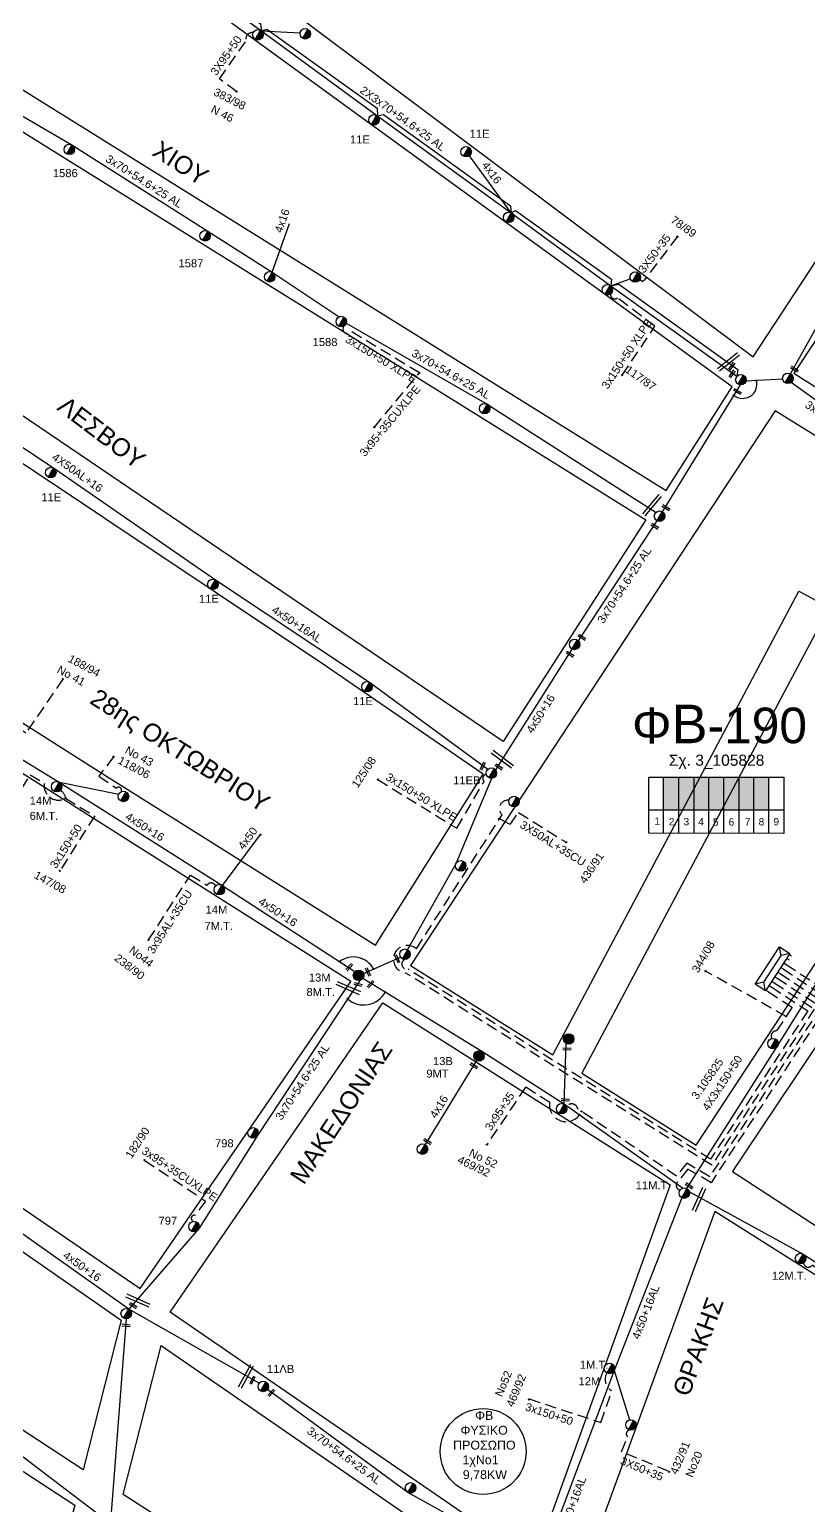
# Model space of a CAD drawing. Header units: millimetres. Extents: x 1138 to 9186, y 1584 to 2927.
# Drawn here: x 7725.7 to 7900.8, y 2081.8 to 2413.7 of the extents above; entities that cross this region are included whole.
import ezdxf
from ezdxf.enums import TextEntityAlignment as Align

# ---------------------------------------------------------------- set-up
doc = ezdxf.new("R2010")
doc.units = ezdxf.units.MM
doc.linetypes.add('DASHED', pattern=[19.05, 12.7, -6.35])
for name, color, linetype, lineweight in [('3x150+50', 7, 'Continuous', 30), ('3x150+50 XLPE', 7, 'SYN_LINE', 30), ('3x150AL+50CU', 7, 'Continuous', 30), ('3X50+35', 7, 'Continuous', 30), ('3x70+54.6+25 AL', 7, 'SYN_LINE', 30), ('3x95+35', 7, 'Continuous', 30), ('3x95+35CUXLPE', 7, 'Continuous', 30), ('3X95+50', 7, 'Continuous', 30), ('3x95AL+35CU', 7, 'Continuous', 30), ('4x16', 7, 'Continuous', 30), ('4x50', 7, 'Continuous', 30), ('4x50+16', 7, 'Continuous', 30), ('4x50+16AL', 7, 'Continuous', 30), ('Υπόβαθρο ΔΕΗ', 7, 'Continuous', 30)]:
    doc.layers.add(name, color=color, linetype=linetype, lineweight=lineweight)
for name, color, linetype in [('3X50AL+35CU', 7, 'Continuous'), ('Pillar OTE', 7, 'Continuous'), ('TEXT ΚΑΛΩΔΙΩΝ', 7, 'Continuous'), ('Άγνωστα', 7, 'Continuous'), ('ΑΓΝΩΣΤΟ ΕΝΑΕΡΙΟ ΚΑΛΩΔΙΟ', 7, 'Continuous'), ('Καλώδια ΧΤ   3x150AL+50CU', 7, 'DASHED'), ('Μηχανική τομή', 7, 'Continuous'), ('Στύλος Ξύλινος', 7, 'Continuous'), ('Στύλος Ξύλινος @ 1', 7, 'Continuous'), ('Στύλος ΦΜ', 7, 'Continuous'), ('Στύλος ΦΜ @ 1', 7, 'Continuous'), ('Συνδέσεις', 7, 'Continuous'), ('Τομή', 7, 'Continuous'), ('Υποσταθμός πόλεως', 7, 'Continuous')]:
    doc.layers.add(name, color=color, linetype=linetype)
doc.styles.add('arial', font='arial.ttf')
doc.styles.get("Standard").update_dxf_attribs({"font": 'arial.ttf'})
doc.linetypes.add('SYN_LINE', pattern='A,0.5,-0.0001,["/\\/\\/\\/",Standard,S=0.1,R=0,X=0,Y=-0.05],-0.25', length=0.7501)

# ---------------------------------------------------------------- blocks, each defined once
blk = doc.blocks.new('ΥΠΑΡΧΩΝ ΤΣΙΜΕΝΤΕΝΙΟΣ ΣΤΥΛΟΣ')
at = {"layer": 'Στύλος ΦΜ'}
blk.add_hatch(color=7, dxfattribs=at).paths.add_polyline_path([(-1.29, -2.28, 0.574793), (2.62, 0, 0.268822), (1.3, 2.27)])
at = {"layer": 'Στύλος ΦΜ', "color": 7}
blk.add_line((-1.29, -2.28), (1.3, 2.27), dxfattribs=at)
blk.add_circle((0, 0), 2.62, dxfattribs=at)
at = {"layer": 'Στύλος ΦΜ', "flags": 4}
for tag, p in [('ΑΡΙΘΜΟΣ', (-4.68, 8.05)), ('ΤΥΠΟΣ', (-4.91, 3.03))]:
    blk.add_attdef(tag, p, '', height=4, dxfattribs=at)
blk = doc.blocks.new('ΥΠΑΡΧΩΝ ΞΥΛΙΝΟΣ ΣΤΥΛΟΣ')
at = {"layer": 'Στύλος Ξύλινος'}
h = blk.add_hatch(color=7, dxfattribs=at)
h.paths.add_polyline_path([(-2.62, 0, 0.270008), (-1.29, -2.28), (1.3, 2.27, 0.576266)])
h.paths.add_polyline_path([(-1.29, -2.28, 0.574793), (2.62, 0, 0.268822), (1.3, 2.27)])
at = {"layer": 'Στύλος Ξύλινος', "color": 7}
blk.add_line((-1.29, -2.28), (1.3, 2.27), dxfattribs=at)
blk.add_circle((0, 0), 2.62, dxfattribs=at)
at = {"layer": 'Στύλος Ξύλινος', "flags": 4}
for tag, p in [('ΑΡΙΘΜΟΣ', (-4.91, 8.6)), ('ΤΥΠΟΣ', (-4.85, 3.39))]:
    blk.add_attdef(tag, p, '', height=4, dxfattribs=at)
blk = doc.blocks.new('ΜΗΧΑΝΙΚΗ ΤΟΜΗ')
at = {"layer": 'Μηχανική τομή', "ltscale": 40}
for p, q in [((-1.9, 0.8), (5.7, 0.8)), ((-1.9, -0.8), (5.7, -0.8))]:
    blk.add_line(p, q, dxfattribs=at)
blk = doc.blocks.new('ΤΟΜΗ')
at = {"layer": 'Τομή', "ltscale": 40}
for p, q in [((-5.7, 0), (17.1, 0)), ((-5.7, -2.8), (17.1, -2.8))]:
    blk.add_line(p, q, dxfattribs=at)
blk = doc.blocks.new('_ΣΥΝΔΕΣΗ')
at = {"layer": 'Συνδέσεις', "linetype": 'SYN_LINE', "ltscale": 40}
blk.add_hatch(color=256, dxfattribs=at).paths.add_polyline_path([(0.5, 0, 1), (-0.5, 0, 1)])
at = {"layer": 'Συνδέσεις'}
blk.add_circle((0, 0), 0.5, dxfattribs=at)
blk = doc.blocks.new('ΥΠΟΣΤΑΘΜΟΣ ΠΟΛΕΩΣ 9 ΑΝΑΧΩΡΗΣΕΩΝ')
at = {"layer": 'Υποσταθμός πόλεως', "ltscale": 40}
for p, q in [((-9.63, -2.82), (-9.63, -4)), ((-7.12, -2.82), (-7.12, -4)), ((-4.84, -2.82), (-4.84, -4)), ((-2.36, -2.82), (-2.36, -4)), ((0.09, -2.82), (0.09, -4)), ((2.55, -2.82), (2.55, -4)), ((5.02, -2.82), (5.02, -4)), ((7.48, -2.82), (7.48, -4)), ((9.61, -2.82), (9.61, -4))]:
    blk.add_line(p, q, dxfattribs=at)
blk.add_lwpolyline([(-10.02, 2.82), (10.02, 2.82), (10.02, -2.82), (-10.02, -2.82)], close=True, dxfattribs=at)
for points in [[(-7.21, 0), (-10.02, 2.82)], [(-10.02, -2.82), (-7.21, 0)], [(-7.21, 0), (7.21, 0)], [(7.21, 0), (10.02, 2.82)], [(10.02, -2.82), (7.21, 0)]]:
    blk.add_lwpolyline(points, dxfattribs=at)
at = {"layer": 'Υποσταθμός πόλεως', "linetype": 'SYN_LINE', "ltscale": 40, "flags": 1}
for tag, p in [('ΜΕΤΑΣΧΗΜΑΤΙΣΜΟΣ', (10.79, 1.71)), ('ΙΣΧΥΣ', (10.77, -1.08)), ('ΑΡΙΘΜΟΣ', (10.89, -3.8))]:
    blk.add_attdef(tag, p, '', height=1.8, dxfattribs=at)

msp = doc.modelspace()

# ---------------------------------------------------------------- hatches: boundary and pattern name
at = {"layer": 'Καλώδια ΧΤ   3x150AL+50CU', "linetype": 'DASHED', "lineweight": -3, "ltscale": 0.2}
h = msp.add_hatch(color=6, dxfattribs=at)
h.dxf.hatch_style = 1
h.paths.add_polyline_path([(7871.7, 2245.58), (7868.26, 2245.58), (7868.26, 2238.22), (7871.7, 2238.22)])
h = msp.add_hatch(color=5, dxfattribs=at)
h.dxf.hatch_style = 1
h.paths.add_polyline_path([(7871.7, 2238.22), (7875.14, 2238.21), (7875.14, 2245.58), (7871.7, 2245.58)])
h = msp.add_hatch(color=85, dxfattribs=at)
h.dxf.hatch_style = 1
h.paths.add_polyline_path([(7878.44, 2245.58), (7875.14, 2245.58), (7875.14, 2238.21), (7878.44, 2238.21)])
h = msp.add_hatch(color=27, dxfattribs=at)
h.dxf.hatch_style = 1
h.paths.add_polyline_path([(7881.82, 2245.58), (7878.44, 2245.58), (7878.44, 2238.21), (7881.82, 2238.21)])
h = msp.add_hatch(color=2, dxfattribs=at)
h.dxf.hatch_style = 1
h.paths.add_polyline_path([(7881.82, 2238.21), (7885.22, 2238.2), (7885.22, 2245.58), (7881.82, 2245.58)])
h = msp.add_hatch(color=173, dxfattribs=at)
h.dxf.hatch_style = 1
h.paths.add_polyline_path([(7885.22, 2238.21), (7888.61, 2238.2), (7888.62, 2245.58), (7885.22, 2245.58)])
h = msp.add_hatch(color=1, dxfattribs=at)
h.dxf.hatch_style = 1
h.paths.add_polyline_path([(7888.56, 2238.21), (7891.95, 2238.2), (7891.95, 2245.58), (7888.56, 2245.58)])

# ---------------------------------------------------------------- linework, layer by layer
at = {"lineweight": -3, "ltscale": 0.2}
msp.add_circle((7827.68, 2093.93), 9.67, dxfattribs=at)
at = {"layer": '3x150+50', "color": 6, "linetype": 'DASHED', "lineweight": -3, "ltscale": 0.2}
for points in [[(7895.79, 2203.46), (7903.49, 2198.41), (7961.51, 2286.84), (7937.19, 2301.92, 0.702854), (7936.19, 2303.8)], [(7733.19, 2267.62), (7724.87, 2255.48), (7713.64, 2262.69), (7711.76, 2263.9, -0.357985), (7709.5, 2264.67, 84.278791)]]:
    msp.add_lwpolyline(points, format="xyb", dxfattribs=at)
at = {"layer": '3x150+50', "color": 173, "linetype": 'DASHED', "lineweight": -3, "ltscale": 0.2}
for points in [[(7744.56, 2250.16), (7741.28, 2245.76), (7745.23, 2243.1, -0.892817), (7746.31, 2242.29, -80.664873)], [(7717.9, 2233.32), (7725.86, 2246.09), (7729.04, 2244.17, 0.634525), (7733.78, 2240.81, -1.881051)], [(7733.78, 2240.81, 0.284524), (7732.58, 2242.55, -0.951504)], [(7892.46, 2198.38), (7900.68, 2192.99), (7878.79, 2159.65), (7810.84, 2202.37, -0.852685), (7809.99, 2204.57)]]:
    msp.add_lwpolyline(points, format="xyb", dxfattribs=at)
msp.add_lwpolyline([(7733.78, 2240.81), (7740.35, 2236.83), (7732.52, 2224.51)], dxfattribs=at)
at = {"layer": '3x150+50', "color": 2, "linetype": 'DASHED', "lineweight": -3, "ltscale": 0.2}
msp.add_lwpolyline([(7893.08, 2199.34), (7902.14, 2193.4), (7879.09, 2158.28), (7810.31, 2201.52, -1.362594), (7812.67, 2206.97), (7831.94, 2237.09, -0.729693), (7833.48, 2240.37)], format="xyb", dxfattribs=at)
at = {"layer": '3x150+50', "color": 27, "linetype": 'DASHED', "lineweight": -3, "ltscale": 0.2}
msp.add_lwpolyline([(7893.76, 2200.38), (7903.65, 2193.89), (7878.62, 2155.73), (7873.5, 2158.75), (7871.13, 2155.85), (7848.95, 2170.99, 0.685106), (7846.41, 2171.44, 49.505858)], format="xyb", dxfattribs=at)
at = {"layer": '3x150+50', "color": 85, "linetype": 'DASHED', "lineweight": -3, "ltscale": 0.2}
for points in [[(7894.43, 2201.4), (7905.16, 2194.36), (7878.93, 2154.38), (7873.73, 2157.45), (7871.38, 2154.61, 0.516534), (7871.91, 2152.66)], [(7838.01, 2105.74), (7854.13, 2100.46), (7856.65, 2107.57, -0.425012), (7855.51, 2111.59, -2.84594)]]:
    msp.add_lwpolyline(points, format="xyb", dxfattribs=at)
at = {"layer": '3x150+50', "color": 1, "linetype": 'DASHED', "lineweight": -3, "ltscale": 0.2}
msp.add_lwpolyline([(7895.79, 2191.77), (7877.71, 2201.93)], dxfattribs=at)
msp.add_lwpolyline([(7891.77, 2197.34), (7897.13, 2193.82), (7893.65, 2188.5, 0.583038), (7892.57, 2186.8)], format="xyb", dxfattribs=at)
at = {"layer": '3x150+50 XLPE', "color": 173, "linetype": 'DASHED', "lineweight": -3, "ltscale": 0.2}
msp.add_lwpolyline([(7858.94, 2335.93), (7866.3, 2346.94), (7857.9, 2353.34, -0.668077), (7856.3, 2354.19, -6.143019)], format="xyb", dxfattribs=at)
at = {"layer": '3x150+50 XLPE', "color": 85, "linetype": 'DASHED', "lineweight": -3, "ltscale": 0.2}
msp.add_lwpolyline([(7813.35, 2336.47), (7798.07, 2345.75, -1.087987), (7796.43, 2347.03, -2.440518)], format="xyb", dxfattribs=at)
at = {"layer": '3x150+50 XLPE', "color": 27, "linetype": 'DASHED', "lineweight": -3, "ltscale": 0.2}
msp.add_lwpolyline([(7804, 2245.02), (7821.76, 2234.08), (7827.9, 2244.62, -0.642525), (7828.39, 2246.2, 147.620794)], format="xyb", dxfattribs=at)
at = {"layer": '3x150AL+50CU', "color": 5, "linetype": 'DASHED', "lineweight": -3, "ltscale": 0.2}
msp.add_lwpolyline([(7895.11, 2202.43), (7903.65, 2196.83), (7962.99, 2287.26), (7961.27, 2288.41), (7964.6, 2293.47), (7964.5, 2297.03), (7972.04, 2307.37), (7959.32, 2314.81)], dxfattribs=at)
at = {"layer": '3X50+35', "color": 173, "linetype": 'DASHED', "lineweight": -3, "ltscale": 0.2}
msp.add_lwpolyline([(7871.35, 2367.1), (7863.92, 2357.32, -0.734317), (7862.99, 2357.65, -0.54322)], format="xyb", dxfattribs=at)
at = {"layer": '3X50+35', "color": 85, "linetype": 'DASHED', "lineweight": -3, "ltscale": 0.2}
msp.add_lwpolyline([(7869.3, 2089.54), (7858.8, 2093.88), (7860.18, 2097.23, -0.631598), (7860.6, 2098.78, -0.868917)], format="xyb", dxfattribs=at)
at = {"layer": '3X50AL+35CU', "color": 2, "linetype": 'DASHED', "lineweight": -3, "ltscale": 0.2}
msp.add_lwpolyline([(7831.32, 2236.3), (7833.78, 2234.91), (7835.62, 2237.64), (7846.37, 2230.92)], dxfattribs=at)
at = {"layer": '3x70+54.6+25 AL', "color": 2, "linetype": 'SYN_LINE', "lineweight": -3, "ltscale": 15}
msp.add_lwpolyline([(7735.09, 2444.54), (7737.3, 2444.99), (7762.51, 2426.39), (7762.76, 2424.29), (7765.6, 2423.81), (7777.65, 2414.99), (7777.83, 2413.35), (7779.06, 2413.79), (7803.86, 2395.98), (7803.92, 2394.23), (7805.25, 2394.59), (7833.8, 2374.02), (7834.01, 2372.47), (7834.96, 2372.97), (7856.51, 2357.54), (7856.4, 2356.03), (7858.22, 2356.38), (7884.98, 2337.24), (7884.73, 2335.7)], dxfattribs=at)
at = {"layer": '3x70+54.6+25 AL', "color": 173, "linetype": 'SYN_LINE', "lineweight": -3, "ltscale": 15}
for points in [[(7735.09, 2444.54), (7762.76, 2424.29), (7777.62, 2413.51), (7803.72, 2394.38), (7834.01, 2372.47), (7856.2, 2356.17), (7884.73, 2335.7)], [(7732.46, 2244.4), (7745.76, 2241.76)], [(7810.69, 2206.77), (7821.58, 2226.14), (7829.64, 2245.3)]]:
    msp.add_lwpolyline(points, dxfattribs=at)
at = {"layer": '3x70+54.6+25 AL', "color": 85, "linetype": 'SYN_LINE', "lineweight": -3, "ltscale": 15}
for points in [[(7705.82, 2404.82), (7735.24, 2387.74), (7765.76, 2368.31), (7780.28, 2359.1), (7795.32, 2349.1)], [(7796.9, 2347.65), (7828.61, 2329.46), (7866.55, 2305.1)], [(7857.16, 2112.11), (7860.56, 2101.04)], [(7839.5, 2068.74), (7810.76, 2084.72), (7779.21, 2107.9)]]:
    msp.add_lwpolyline(points, dxfattribs=at)
at = {"layer": '3x70+54.6+25 AL', "color": 6, "linetype": 'SYN_LINE', "lineweight": -3, "ltscale": 15}
for points in [[(7896.77, 2336.27), (7912.16, 2363.65), (7930.84, 2389.82)], [(7885.45, 2333.77), (7867.94, 2305.26)], [(7960.3, 2293.87), (7934.63, 2309.69), (7914.66, 2321.57), (7896.93, 2334.34)], [(7866.77, 2303.22), (7849.05, 2276.25)]]:
    msp.add_lwpolyline(points, dxfattribs=at)
at = {"layer": '3x70+54.6+25 AL', "color": 173, "linetype": 'SYN_LINE', "lineweight": -3, "ltscale": 8}
msp.add_lwpolyline([(7856.4, 2356.03), (7860.75, 2357.65)], dxfattribs=at)
at = {"layer": '3x70+54.6+25 AL', "color": 6, "linetype": 'SYN_LINE', "lineweight": -3, "ltscale": 8}
msp.add_lwpolyline([(7895.03, 2335.03), (7886.76, 2334.6)], dxfattribs=at)
at = {"layer": '3x70+54.6+25 AL', "color": 1, "linetype": 'SYN_LINE', "lineweight": -3, "ltscale": 15}
for points in [[(7873.49, 2153.05), (7893.82, 2184.97), (7910.84, 2212.4)], [(7742.49, 2078.82), (7724.23, 2092.65), (7698.31, 2109.36), (7671.66, 2127.11), (7645.09, 2143.32)]]:
    msp.add_lwpolyline(points, dxfattribs=at)
at = {"layer": '3x70+54.6+25 AL', "color": 27, "linetype": 'SYN_LINE', "lineweight": -3, "ltscale": 15}
msp.add_lwpolyline([(7799.95, 2199.87), (7776.97, 2164.99), (7763.8, 2144.15), (7748.01, 2125.96)], dxfattribs=at)
at = {"layer": '3x95+35', "color": 27, "linetype": 'DASHED', "lineweight": -3, "ltscale": 0.2}
msp.add_lwpolyline([(7849.79, 2170.42, -0.890277), (7842.65, 2172.39), (7837.22, 2175.89), (7828.55, 2162.95)], format="xyb", dxfattribs=at)
at = {"layer": '3x95+35CUXLPE', "color": 85, "linetype": 'DASHED', "lineweight": -3, "ltscale": 0.2}
msp.add_lwpolyline([(7803.22, 2324.25), (7813.35, 2336.47)], dxfattribs=at)
at = {"layer": '3x95+35CUXLPE', "color": 27, "linetype": 'DASHED', "lineweight": -3, "ltscale": 0.2}
msp.add_lwpolyline([(7751.63, 2159.39), (7765.28, 2150.25), (7762.97, 2147.07, 0.896253), (7762.49, 2145.67, 39.825245)], format="xyb", dxfattribs=at)
at = {"layer": '3X95+50', "color": 173, "linetype": 'DASHED', "lineweight": -3, "ltscale": 0.2}
msp.add_lwpolyline([(7772.23, 2399.71), (7768.37, 2402.57), (7774.35, 2411.07, -0.528354), (7775.97, 2412.99, -80.66607)], format="xyb", dxfattribs=at)
at = {"layer": '3X95+50', "color": 6, "linetype": 'DASHED', "lineweight": -3, "ltscale": 0.2}
msp.add_lwpolyline([(7904.61, 2120.41), (7910.13, 2130.24), (7901.63, 2135.83, -0.712621), (7899.71, 2136.35, 100.937389)], format="xyb", dxfattribs=at)
at = {"layer": '3x95AL+35CU', "color": 173, "linetype": 'DASHED', "lineweight": -3, "ltscale": 0.2}
msp.add_lwpolyline([(7752.46, 2208.95), (7761.86, 2223.55), (7765.58, 2221.25, -0.596273), (7767.55, 2221.12, 12.456031)], format="xyb", dxfattribs=at)
at = {"layer": '4x16', "color": 173, "linetype": 'SYN_LINE', "lineweight": -3, "ltscale": 8}
msp.add_lwpolyline([(7777.83, 2413.35), (7786.53, 2412.91)], dxfattribs=at)
at = {"layer": '4x16', "color": 173, "linetype": 'SYN_LINE', "lineweight": -3, "ltscale": 15}
msp.add_lwpolyline([(7834.01, 2372.47), (7824.61, 2385.29)], dxfattribs=at)
at = {"layer": '4x16', "color": 85, "linetype": 'SYN_LINE', "lineweight": -3, "ltscale": 15}
msp.add_lwpolyline([(7780.28, 2359.1), (7784.17, 2370.07)], dxfattribs=at)
at = {"layer": '4x16', "color": 27, "linetype": 'Continuous', "lineweight": -3, "ltscale": 0.2}
msp.add_lwpolyline([(7826.19, 2181.86), (7814.61, 2162.95)], dxfattribs=at)
at = {"layer": '4x16', "color": 1, "lineweight": -3, "ltscale": 0.2}
msp.add_lwpolyline([(7744.03, 2079.15), (7747.53, 2123.77)], dxfattribs=at)
at = {"layer": '4x50', "color": 173, "linetype": 'SYN_LINE', "lineweight": -3, "ltscale": 15}
msp.add_lwpolyline([(7769.06, 2221.22), (7777.62, 2232.7)], dxfattribs=at)
at = {"layer": '4x50', "color": 173, "linetype": 'SYN_LINE', "lineweight": -3, "ltscale": 10}
msp.add_lwpolyline([(7800.77, 2201.4), (7809.1, 2205.12)], dxfattribs=at)
at = {"layer": '4x50+16', "color": 6, "linetype": 'Continuous', "lineweight": -3, "ltscale": 0.2}
msp.add_lwpolyline([(7847.66, 2274.37), (7830.47, 2247.2)], dxfattribs=at)
at = {"layer": '4x50+16', "color": 173, "linetype": 'Continuous', "lineweight": -3, "ltscale": 0.2}
msp.add_lwpolyline([(7702.67, 2262.55), (7732.37, 2244.45), (7768.95, 2221.29), (7798.83, 2201.84)], dxfattribs=at)
at = {"layer": '4x50+16', "color": 1, "lineweight": -3, "ltscale": 0.2}
msp.add_lwpolyline([(7777.3, 2109.27), (7748.01, 2125.96), (7724.95, 2142.25), (7698.61, 2160.13), (7672.29, 2178.3), (7645.34, 2196.18)], dxfattribs=at)
at = {"layer": '4x50+16AL', "color": 27, "linetype": 'Continuous', "lineweight": -3, "ltscale": 0.2}
msp.add_lwpolyline([(7661.62, 2360.18), (7689.21, 2342.83), (7731.06, 2315.08), (7767.5, 2289.95), (7802.15, 2266.92), (7828.75, 2247.34)], dxfattribs=at)
at = {"layer": '4x50+16AL', "color": 85, "linetype": 'Continuous', "lineweight": -3, "ltscale": 0.2}
msp.add_lwpolyline([(7872.32, 2151), (7857.16, 2112.11), (7841.26, 2069.87)], dxfattribs=at)
at = {"layer": '4x50+16AL', "color": 6, "linetype": 'Continuous', "lineweight": -3, "ltscale": 0.2}
msp.add_lwpolyline([(7874.05, 2152.3), (7899.62, 2138.34), (7932.06, 2117.63), (7959.23, 2101.13), (7993.12, 2079.46), (8025.3, 2058.45)], dxfattribs=at)
at = {"layer": 'Pillar OTE', "lineweight": -3, "ltscale": 40}
for points in [[(7864.93, 2232.94), (7864.93, 2245.58), (7895.26, 2245.58), (7895.26, 2232.91), (7864.93, 2232.94)], [(7868.26, 2232.94), (7868.26, 2245.58)], [(7871.7, 2232.93), (7871.7, 2245.58)], [(7875.14, 2232.93), (7875.14, 2245.58)], [(7878.44, 2232.93), (7878.44, 2245.58)], [(7881.82, 2232.92), (7881.82, 2245.58)], [(7885.22, 2232.92), (7885.22, 2245.58)], [(7888.55, 2232.92), (7888.56, 2245.58)], [(7891.94, 2232.91), (7891.94, 2245.58)], [(7864.93, 2238.22), (7895.26, 2238.19)]]:
    msp.add_lwpolyline(points, dxfattribs=at)
at = {"layer": 'ΑΓΝΩΣΤΟ ΕΝΑΕΡΙΟ ΚΑΛΩΔΙΟ', "color": 27, "linetype": 'Continuous', "lineweight": -3, "ltscale": 0.2}
for points in [[(7872.48, 2153.13), (7845.9, 2172.03), (7827.36, 2183.9), (7800.62, 2200.32)], [(7845.9, 2172.03), (7846.35, 2185.67)]]:
    msp.add_lwpolyline(points, dxfattribs=at)
at = {"layer": 'Υπόβαθρο ΔΕΗ', "lineweight": -3}
for points in [[(7864.07, 2433.21), (7876.42, 2450.83), (7797.94, 2499.4), (7746.41, 2446.44), (7888.41, 2340.06), (7941.01, 2420.31), (8001.62, 2538.28), (7965.22, 2558.48), (7895.05, 2595.29), (7882.28, 2583.32), (7946.47, 2524.73), (7973.42, 2483.39)], [(7938.26, 1914.05), (7975.59, 1976.89), (8023.28, 2057.18), (7879.81, 2147.87), (7849.51, 2064.91), (7949.51, 2001.31), (7944.13, 1993.8), (7875.95, 2037.92), (7865.66, 2044.58), (7846.81, 2057.35), (7818.88, 1982.43), (7914.24, 1914.05)]]:
    msp.add_lwpolyline(points, dxfattribs=at)
for points in [[(7739.05, 2438.51), (7710.01, 2408.85), (7868.84, 2310.01), (7883.68, 2333.33)], [(7864.29, 2303.4), (7832.2, 2253.56), (7666.75, 2365.6), (7704.44, 2402.89)], [(7803.46, 2207.8), (7827.7, 2246.25), (7792.48, 2270.46), (7692.24, 2337.33), (7660.2, 2358.56), (7623.89, 2321.84), (7695.82, 2275.66), (7743.03, 2245.76)], [(7875.61, 2162.83), (7957.74, 2288), (7893.32, 2327.96), (7811.37, 2203.22), (7843.36, 2183.11), (7898.63, 2287.38), (7905.49, 2283.74), (7849.85, 2179.02)], [(7750.56, 2130.62), (7797.96, 2199.6), (7701.34, 2260.74), (7649.9, 2199.33)], [(7805.15, 2194.81), (7869.75, 2153.93), (7839.13, 2069.02), (7757.3, 2125.3)], [(7908.85, 2194.46), (7971.72, 2157.52), (7943.25, 2118.08), (7883.76, 2156.85)], [(7622.67, 2165.37), (7645.55, 2193.46), (7746.27, 2123.49), (7737.77, 2089.81)], [(7735.86, 2081.89), (7725.65, 2043.02), (7592.79, 2128.68), (7617.05, 2159.53)], [(7755.31, 2117.74), (7836.22, 2061.92), (7825.51, 2033.49), (7746.75, 2084.3)]]:
    msp.add_lwpolyline(points, close=True, dxfattribs=at)
msp.add_lwpolyline([(7957.59, 2431.24), (7943.63, 2405.92), (7897.5, 2336.38), (7961.84, 2295.58), (7970.19, 2307.08, -0.274348), (7990.97, 2316.04, 0.36255)], format="xyb", dxfattribs=at)
for centre, radius, start, end in [((7886.04, 2333.94), 3.21, 230.9195, 14.2754), ((7798.5, 2200.01), 5.12, 27.9805, 127.2648), ((7800.82, 2199.8), 5.47, 228.5816, 331.9814)]:
    msp.add_arc(centre, radius, start, end, dxfattribs=at)

# ---------------------------------------------------------------- block references
at = {"layer": 'Μηχανική τομή', "lineweight": -3}
for p, xscale, yscale, zscale, rotation in [((7883.33, 2337.6), 0.25, 0.25, 0.25, 54.4856197192397), ((7883.4, 2335.84), 0.25, 0.25, 0.25, 54.4856197192397), ((7897.28, 2337.62), 0.25, 0.25, 0.25, 328.096929712419), ((7884.45, 2332.57), 0.25, 0.25, 0.25, 328.096929712419), ((7868.39, 2306.43), 0.25, 0.25, 0.25, 328.096929712419), ((7865.87, 2302.25), 0.25, 0.25, 0.25, 328.096929712419), ((7849.48, 2277.32), 0.25, 0.25, 0.25, 328.096929712419), ((7846.83, 2273.49), 0.25, 0.25, 0.25, 328.096929712419), ((7827.4, 2247.64), 0.25, 0.25, 0.25, 64.42578626019542), ((7830.81, 2248.16), 0.25, 0.25, 0.25, 328.096929712419), ((7797.25, 2202.5), 0.25, 0.25, 0.25, 47.88416411985654), ((7808.61, 2204.23), 0.25, 0.25, 0.25, 113.7551691720258), ((7802.02, 2201.28), 0.25, 0.25, 0.25, 113.7551691720258), ((7799.11, 2199.11), 0.25, 0.25, 0.25, 344.9159363975186), ((7802.09, 2198.66), 0.25, 0.25, 0.25, 47.88416411985654), ((7846.07, 2184.51), 0.25, 0.25, 0.25, 356.6574021456038), ((7825.21, 2180.97), 0.25, 0.25, 0.25, 326.5671622244794), ((7845.69, 2173.07), 0.25, 0.25, 0.25, 356.6574021456038), ((7814.77, 2163.92), 0.25, 0.25, 0.25, 326.5671622244794), ((7873.64, 2153.97), 0.2499999999999999, 0.2499999999999999, 0.2499999999999999, 325.4240233767811), ((7748.59, 2127.05), 0.25, 0.25, 0.25, 327.799048912496), ((7746.9, 2122.38), 0.25, 0.25, 0.25, 354.6341844944616), ((7775.66, 2109.58), 0.25, 0.25, 0.25, 64.42578626019542), ((7779.71, 2106.77), 0.25, 0.25, 0.25, 47.93357010170331)]:
    msp.add_blockref('ΜΗΧΑΝΙΚΗ ΤΟΜΗ', p, dxfattribs=dict(at, xscale=xscale, yscale=yscale, zscale=zscale, rotation=rotation))
at = {"layer": 'Στύλος Ξύλινος @ 1', "lineweight": -3, "ltscale": 40}
ref = msp.add_blockref('ΥΠΑΡΧΩΝ ΞΥΛΙΝΟΣ ΣΤΥΛΟΣ', (7799.66, 2201.01), dxfattribs=dict(at, xscale=0.4499999999998181, yscale=0.4499999999998181, zscale=0.4499999999998181))
ref.add_attrib('ΤΥΠΟΣ', '8M.T.', (7787.96, 2196.34), dxfattribs={"layer": 'Στύλος Ξύλινος', "height": 1.8, "flags": 4})
ref.add_attrib('ΑΡΙΘΜΟΣ', '13M', (7788.5, 2199.61), dxfattribs={"layer": 'Στύλος Ξύλινος', "height": 1.8, "flags": 4})
at = {"layer": 'Στύλος Ξύλινος @ 1', "lineweight": -3, "ltscale": 40, "xscale": 0.4499999999998181, "yscale": 0.4499999999998181, "zscale": 0.4499999999998181}
msp.add_blockref('ΥΠΑΡΧΩΝ ΞΥΛΙΝΟΣ ΣΤΥΛΟΣ', (7846.93, 2186.7), dxfattribs=at)
at = {"layer": 'Στύλος Ξύλινος @ 1', "lineweight": -3, "ltscale": 40}
ref = msp.add_blockref('ΥΠΑΡΧΩΝ ΞΥΛΙΝΟΣ ΣΤΥΛΟΣ', (7826.77, 2182.88), dxfattribs=dict(at, xscale=0.4499999999998181, yscale=0.4499999999998181, zscale=0.4499999999998181))
ref.add_attrib('ΤΥΠΟΣ', '13B', (7816.4, 2180.83), dxfattribs={"layer": 'Στύλος Ξύλινος', "height": 1.8, "flags": 4})
ref.add_attrib('ΑΡΙΘΜΟΣ', '9MT', (7814.91, 2178.01), dxfattribs={"layer": 'Στύλος Ξύλινος', "height": 1.8, "flags": 4})
at = {"layer": 'Στύλος ΦΜ @ 1', "lineweight": -3, "ltscale": 40}
ref = msp.add_blockref('ΥΠΑΡΧΩΝ ΤΣΙΜΕΝΤΕΝΙΟΣ ΣΤΥΛΟΣ', (7787.69, 2412.72), dxfattribs=dict(at, xscale=0.449999999999818, yscale=0.449999999999818, zscale=0.449999999999818))
ref.add_attrib('ΤΥΠΟΣ', '11E', (7788.47, 2415.85), dxfattribs={"layer": 'Στύλος ΦΜ', "height": 1.8, "flags": 4})
for p, xscale, yscale, zscale in [((7777.04, 2412.48), 0.4499999999998181, 0.4499999999998181, 0.4499999999998181), ((7833.43, 2371.44), 0.4499999999998181, 0.4499999999998181, 0.4499999999998181), ((7779.7, 2358.08), 0.4499999999998181, 0.4499999999998181, 0.4499999999998181), ((7861.87, 2358.01), 0.4499999999998181, 0.4499999999998181, 0.4499999999998181), ((7855.62, 2355.15), 0.4499999999998181, 0.4499999999998181, 0.4499999999998181), ((7885.63, 2334.93), 0.4499999999998181, 0.4499999999998181, 0.4499999999998181), ((7896.19, 2335.25), 0.4499999999998181, 0.4499999999998181, 0.4499999999998181), ((7828.02, 2328.44), 0.4499999999998181, 0.4499999999998181, 0.4499999999998181), ((7867.35, 2304.24), 0.4499999999998181, 0.4499999999998181, 0.4499999999998181), ((7848.24, 2275.4), 0.4499999999998181, 0.4499999999998181, 0.4499999999998181), ((7746.81, 2241.23), 0.4499999999998182, 0.4499999999998182, 0.4499999999998182), ((7834.62, 2240.08), 0.4499999999998181, 0.4499999999998181, 0.4499999999998181), ((7822.63, 2225.61), 0.4499999999998181, 0.4499999999998181, 0.4499999999998181), ((7810.1, 2205.75), 0.449999999999818, 0.449999999999818, 0.449999999999818), ((7892.86, 2185.65), 0.4499999999998181, 0.4499999999998181, 0.4499999999998181), ((7845.32, 2171.01), 0.4499999999998181, 0.4499999999998181, 0.4499999999998181), ((7814.03, 2161.93), 0.4499999999998181, 0.4499999999998181, 0.4499999999998181), ((7747.43, 2124.94), 0.4499999999998181, 0.4499999999998181, 0.4499999999998181), ((7860.91, 2099.91), 0.4499999999998181, 0.4499999999998181, 0.4499999999998181), ((7811.35, 2085.75), 0.4499999999998181, 0.4499999999998181, 0.4499999999998181)]:
    msp.add_blockref('ΥΠΑΡΧΩΝ ΤΣΙΜΕΝΤΕΝΙΟΣ ΣΤΥΛΟΣ', p, dxfattribs=dict(at, xscale=xscale, yscale=yscale, zscale=zscale))
ref = msp.add_blockref('ΥΠΑΡΧΩΝ ΤΣΙΜΕΝΤΕΝΙΟΣ ΣΤΥΛΟΣ', (7803.13, 2393.36), dxfattribs=dict(at, xscale=0.449999999999818, yscale=0.449999999999818, zscale=0.449999999999818))
ref.add_attrib('ΤΥΠΟΣ', '11E', (7797.75, 2388.06), dxfattribs={"layer": 'Στύλος ΦΜ', "height": 1.8, "flags": 4})
ref = msp.add_blockref('ΥΠΑΡΧΩΝ ΤΣΙΜΕΝΤΕΝΙΟΣ ΣΤΥΛΟΣ', (7823.86, 2386.2), dxfattribs=dict(at, xscale=0.449999999999818, yscale=0.449999999999818, zscale=0.449999999999818))
ref.add_attrib('ΤΥΠΟΣ', '11E', (7824.65, 2389.34), dxfattribs={"layer": 'Στύλος ΦΜ', "height": 1.8, "flags": 4})
ref = msp.add_blockref('ΥΠΑΡΧΩΝ ΤΣΙΜΕΝΤΕΝΙΟΣ ΣΤΥΛΟΣ', (7734.65, 2386.72), dxfattribs=dict(at, xscale=0.4499999999998181, yscale=0.4499999999998181, zscale=0.4499999999998181))
ref.add_attrib('ΤΥΠΟΣ', '1586', (7730.94, 2380.48), dxfattribs={"layer": 'Στύλος ΦΜ', "height": 1.8, "flags": 4})
ref = msp.add_blockref('ΥΠΑΡΧΩΝ ΤΣΙΜΕΝΤΕΝΙΟΣ ΣΤΥΛΟΣ', (7765.17, 2367.29), dxfattribs=dict(at, xscale=0.4499999999998181, yscale=0.4499999999998181, zscale=0.4499999999998181))
ref.add_attrib('ΤΥΠΟΣ', '1587', (7759.19, 2360.21), dxfattribs={"layer": 'Στύλος ΦΜ', "height": 1.8, "flags": 4})
ref = msp.add_blockref('ΥΠΑΡΧΩΝ ΤΣΙΜΕΝΤΕΝΙΟΣ ΣΤΥΛΟΣ', (7795.78, 2348.01), dxfattribs=dict(at, xscale=0.4499999999998181, yscale=0.4499999999998181, zscale=0.4499999999998181))
ref.add_attrib('ΤΥΠΟΣ', '1588', (7789.34, 2342.5), dxfattribs={"layer": 'Στύλος ΦΜ', "height": 1.8, "flags": 4})
ref = msp.add_blockref('ΥΠΑΡΧΩΝ ΤΣΙΜΕΝΤΕΝΙΟΣ ΣΤΥΛΟΣ', (7730.48, 2314.06), dxfattribs=dict(at, xscale=0.4499999999998179, yscale=0.4499999999998179, zscale=0.4499999999998179))
ref.add_attrib('ΤΥΠΟΣ', '11E', (7728.36, 2307.6), dxfattribs={"layer": 'Στύλος ΦΜ', "height": 1.8, "rotation": 360, "flags": 4})
ref = msp.add_blockref('ΥΠΑΡΧΩΝ ΤΣΙΜΕΝΤΕΝΙΟΣ ΣΤΥΛΟΣ', (7766.91, 2288.93), dxfattribs=dict(at, xscale=0.4499999999998179, yscale=0.4499999999998179, zscale=0.4499999999998179))
ref.add_attrib('ΤΥΠΟΣ', '11E', (7763.78, 2284.79), dxfattribs={"layer": 'Στύλος ΦΜ', "height": 1.8, "rotation": 360, "flags": 4})
ref = msp.add_blockref('ΥΠΑΡΧΩΝ ΤΣΙΜΕΝΤΕΝΙΟΣ ΣΤΥΛΟΣ', (7801.57, 2265.9), dxfattribs=dict(at, xscale=0.4499999999998179, yscale=0.4499999999998179, zscale=0.4499999999998179))
ref.add_attrib('ΤΥΠΟΣ', '11E', (7798.43, 2261.76), dxfattribs={"layer": 'Στύλος ΦΜ', "height": 1.8, "rotation": 360, "flags": 4})
ref = msp.add_blockref('ΥΠΑΡΧΩΝ ΤΣΙΜΕΝΤΕΝΙΟΣ ΣΤΥΛΟΣ', (7829.54, 2246.47), dxfattribs=dict(at, xscale=0.4499999999998179, yscale=0.4499999999998179, zscale=0.4499999999998179))
ref.add_attrib('ΤΥΠΟΣ', '11EB', (7820.93, 2243.95), dxfattribs={"layer": 'Στύλος ΦΜ', "height": 1.8, "rotation": 360, "flags": 4})
ref = msp.add_blockref('ΥΠΑΡΧΩΝ ΤΣΙΜΕΝΤΕΝΙΟΣ ΣΤΥΛΟΣ', (7731.79, 2243.43), dxfattribs=dict(at, xscale=0.449999999999818, yscale=0.449999999999818, zscale=0.449999999999818))
ref.add_attrib('ΤΥΠΟΣ', '14M', (7725.73, 2239.38), dxfattribs={"layer": 'Στύλος ΦΜ', "height": 1.8, "flags": 4})
ref.add_attrib('ΑΡΙΘΜΟΣ', '6M.T.', (7725.71, 2235.95), dxfattribs={"layer": 'Στύλος ΦΜ', "height": 1.8, "flags": 4})
ref = msp.add_blockref('ΥΠΑΡΧΩΝ ΤΣΙΜΕΝΤΕΝΙΟΣ ΣΤΥΛΟΣ', (7768.37, 2220.27), dxfattribs=dict(at, xscale=0.449999999999818, yscale=0.449999999999818, zscale=0.449999999999818))
ref.add_attrib('ΤΥΠΟΣ', '14M', (7765.28, 2214.88), dxfattribs={"layer": 'Στύλος ΦΜ', "height": 1.8, "flags": 4})
ref.add_attrib('ΑΡΙΘΜΟΣ', '7M.T.', (7765.04, 2211.22), dxfattribs={"layer": 'Στύλος ΦΜ', "height": 1.8, "flags": 4})
ref = msp.add_blockref('ΥΠΑΡΧΩΝ ΤΣΙΜΕΝΤΕΝΙΟΣ ΣΤΥΛΟΣ', (7775.95, 2165.58), dxfattribs=dict(at, xscale=0.449999999999818, yscale=0.449999999999818, zscale=0.449999999999818))
ref.add_attrib('ΤΥΠΟΣ', '798', (7767.39, 2162.35), dxfattribs={"layer": 'Στύλος ΦΜ', "height": 1.8, "flags": 4})
ref = msp.add_blockref('ΥΠΑΡΧΩΝ ΤΣΙΜΕΝΤΕΝΙΟΣ ΣΤΥΛΟΣ', (7872.9, 2152.03), dxfattribs=dict(at, xscale=0.4499999999998183, yscale=0.4499999999998183, zscale=0.4499999999998183))
ref.add_attrib('ΤΥΠΟΣ', '11M.T.', (7861.98, 2152.88), dxfattribs={"layer": 'Στύλος ΦΜ', "height": 1.8, "rotation": 360, "flags": 4})
ref = msp.add_blockref('ΥΠΑΡΧΩΝ ΤΣΙΜΕΝΤΕΝΙΟΣ ΣΤΥΛΟΣ', (7762.68, 2144.5), dxfattribs=dict(at, xscale=0.449999999999818, yscale=0.449999999999818, zscale=0.449999999999818))
ref.add_attrib('ΤΥΠΟΣ', '797', (7754.71, 2144.94), dxfattribs={"layer": 'Στύλος ΦΜ', "height": 1.8, "flags": 4})
ref = msp.add_blockref('ΥΠΑΡΧΩΝ ΤΣΙΜΕΝΤΕΝΙΟΣ ΣΤΥΛΟΣ', (7899.04, 2137.32), dxfattribs=dict(at, xscale=0.4499999999998179, yscale=0.4499999999998179, zscale=0.4499999999998179))
ref.add_attrib('ΤΥΠΟΣ', '12M.T.', (7892.62, 2132.54), dxfattribs={"layer": 'Στύλος ΦΜ', "height": 1.8, "flags": 4})
ref = msp.add_blockref('ΥΠΑΡΧΩΝ ΤΣΙΜΕΝΤΕΝΙΟΣ ΣΤΥΛΟΣ', (7856.09, 2112.61), dxfattribs=dict(at, xscale=0.4499999999998183, yscale=0.4499999999998183, zscale=0.4499999999998183))
ref.add_attrib('ΤΥΠΟΣ', '1M.T.', (7849.41, 2112.54), dxfattribs={"layer": 'Στύλος ΦΜ', "height": 1.8, "flags": 4})
ref.add_attrib('ΑΡΙΘΜΟΣ', '12M', (7849.12, 2108.84), dxfattribs={"layer": 'Στύλος ΦΜ', "height": 1.8, "flags": 4})
ref = msp.add_blockref('ΥΠΑΡΧΩΝ ΤΣΙΜΕΝΤΕΝΙΟΣ ΣΤΥΛΟΣ', (7778.24, 2108.56), dxfattribs=dict(at, xscale=0.4499999999998182, yscale=0.4499999999998182, zscale=0.4499999999998182))
ref.add_attrib('ΤΥΠΟΣ', '11ΛΒ', (7779.06, 2111.6), dxfattribs={"layer": 'Στύλος ΦΜ', "height": 1.8, "flags": 4})
at = {"layer": 'Συνδέσεις', "lineweight": -3, "xscale": 0.25, "yscale": 0.25, "zscale": 0.25}
for p in [(7772.23, 2399.71), (7871.35, 2367.1), (7813.36, 2336.47), (7858.95, 2335.93), (7889.15, 2334.73), (7884.02, 2331.44), (7803.22, 2324.26), (7733.19, 2267.62), (7744.56, 2250.16), (7804, 2245.03), (7733.78, 2240.81), (7831.32, 2236.22), (7777.6, 2232.65), (7846.37, 2230.92), (7732.52, 2224.51), (7752.46, 2208.95), (7795.4, 2204.08), (7803.02, 2202.41), (7877.71, 2201.93), (7805.65, 2197.24), (7797.21, 2195.71), (7895.79, 2191.77), (7849.79, 2170.42), (7828.55, 2162.95), (7751.53, 2159.45), (7837.96, 2105.63), (7869.51, 2089.37)]:
    msp.add_blockref('_ΣΥΝΔΕΣΗ', p, dxfattribs=at)
at = {"layer": 'Τομή', "lineweight": -3}
for p, xscale, yscale, zscale, rotation in [((7884.18, 2339.53), 0.2499999999999999, 0.2499999999999999, 0.2499999999999999, 218.6919317530052), ((7864.53, 2305.86), 0.2499999999999998, 0.2499999999999998, 0.2499999999999998, 49.90318684198644), ((7832.95, 2248.42), 0.2499999999999999, 0.2499999999999999, 0.2499999999999999, 143.3050268714716), ((7798.58, 2197.22), 0.2499999999999999, 0.2499999999999999, 0.2499999999999999, 156.3317142002007), ((7875.37, 2149.47), 0.2499999999999999, 0.2499999999999999, 0.2499999999999999, 65.99739252046497), ((7751.26, 2126.95), 0.2499999999999999, 0.2499999999999999, 0.2499999999999999, 156.3317142002007), ((7773.39, 2109.76), 0.2499999999999999, 0.2499999999999999, 0.2499999999999999, 61.29162232959218)]:
    msp.add_blockref('ΤΟΜΗ', p, dxfattribs=dict(at, xscale=xscale, yscale=yscale, zscale=zscale, rotation=rotation))
at = {"layer": 'Υποσταθμός πόλεως', "lineweight": -3, "xscale": 0.4999999999999999, "yscale": 0.4999999999999999, "zscale": 0.4999999999999999, "rotation": 56.72694177341861}
msp.add_blockref('ΥΠΟΣΤΑΘΜΟΣ ΠΟΛΕΩΣ 9 ΑΝΑΧΩΡΗΣΕΩΝ', (7892.74, 2202.46), dxfattribs=at)

# ---------------------------------------------------------------- texts
at = {"lineweight": -3, "ltscale": 40, "char_height": 4, "width": 65.6312, "attachment_point": 1, "style": 'arial'}
for s, insert, rotation in [('ΧΙΟΥ', (7755.13, 2388.92), 327.4739), ('ΛEΣBOY', (7734.06, 2331.5), 322.9044), ('28ης OKTΩBPIOY', (7741.11, 2265.71), 327.5379), ('MAKEΔONIAΣ', (7784.01, 2155.88), 56.7356)]:
    msp.add_mtext(s, dxfattribs=dict(at, insert=insert, rotation=rotation))
at = {"lineweight": -3, "ltscale": 30, "char_height": 1.63, "width": 11.2573, "attachment_point": 1}
for s, insert in [('1', (7866.18, 2236.5)), ('2', (7869.42, 2236.37)), ('3', (7872.75, 2236.37)), ('4', (7876.05, 2236.37)), ('5', (7879.35, 2236.29)), ('6', (7882.87, 2236.31)), ('7', (7886.5, 2236.31)), ('8', (7889.62, 2236.34)), ('9', (7892.95, 2236.37))]:
    msp.add_mtext(s, dxfattribs=dict(at, insert=insert))
at = {"layer": 'TEXT ΚΑΛΩΔΙΩΝ', "linetype": 'Continuous', "lineweight": -3, "ltscale": 0.2}
for s, rotation, p in [('3X95+50', 54.9042, (7769.89, 2407.85)), ('2X3x70+54.6+25 AL', 324.2168, (7809.63, 2393.66)), ('3x70+54.6+25 AL', 327.5154, (7751.47, 2379.55)), ('4x16', 306.2536, (7829.63, 2381.49)), ('4x16', 70.4836, (7782.48, 2370.67)), ('3X50+35', 52.7913, (7866.2, 2363.3)), ('3x150+50 XLPE', 56.2346, (7859.99, 2340.74)), ('3x150+50 XLPE', 328.7408, (7804.78, 2339.57)), ('3x70+54.6+25 AL', 330.1493, (7820.47, 2336.2)), ('3x95+35CUXLPE', 50.3116, (7806.75, 2325.7)), ('3x70+54.6+25 AL', 324.2349, (7908.46, 2323.82)), ('3x70+54.6+25 AL', 56.6874, (7859.42, 2288.74)), ('4x50+16AL', 326.3951, (7785.82, 2279.94)), ('4x50+16', 57.677, (7840.58, 2259.82)), ('3x150+50 XLPE', 328.3623, (7813.83, 2241.09)), ('4x50+16', 327.6579, (7751.63, 2234.39)), ('3x150+50', 57.5901, (7733.89, 2230.02)), ('4x50', 53.3057, (7774.73, 2231.83)), ('3X50AL+35CU', 327.9514, (7843.37, 2230.67)), ('3x95AL+35CU', 57.2181, (7757.23, 2213.04)), ('4x50+16', 326.9424, (7781.55, 2215.24)), ('3x70+54.6+25 AL', 56.616, (7787.05, 2177.02)), ('4X3x150+50', 56.7269, (7881.43, 2176.8)), ('4x16', 58.5186, (7817.73, 2171.48)), ('3x95+35', 56.169, (7831.39, 2170.42)), ('3x95+35CUXLPE', 326.1871, (7759.46, 2156.32)), ('4x50+16', 324.7712, (7737.52, 2135.57)), ('4x50+16AL', 68.6991, (7864.23, 2125.29)), ('3x150+50', 341.861, (7842.54, 2102.36)), ('3x70+54.6+25 AL', 323.7019, (7796.43, 2093.02)), ('3X50+35', 337.5383, (7863.37, 2090.05)), ('4x50+16AL', 69.3723, (7847.81, 2082.18))]:
    msp.add_text(s, height=1.8, rotation=rotation, dxfattribs=at).set_placement(p, align=Align.MIDDLE_CENTER)
at = {"layer": 'Άγνωστα', "lineweight": -3, "ltscale": 40, "char_height": 1.8, "attachment_point": 1, "style": 'arial'}
for s, insert, width, rotation in [('383/98', (7767.7, 2400.63), 12.7137, 332.9275), ('N 46', (7767.1, 2396.75), 12.7137, 332.9275), ('78/89', (7870.7, 2371.9), 12.7137, 324.8035), ('117/87', (7860.49, 2338.25), 12.7137, 324.7722), ('4X50AL+16', (7731.6, 2318.6), 34.0855, 324.6934), ('No 41', (7732.55, 2270.75), 12.7137, 331.7777), ('188/94', (7735.03, 2273.22), 12.7137, 331.7777), ('No 43', (7747.84, 2252.66), 12.7137, 331.7777), ('118/06', (7746.23, 2250.35), 12.7137, 331.7777), ('125/08', (7797.98, 2243.99), 12.7137, 56.3868), ('436/91', (7849.18, 2222.46), 12.7137, 56.3868), ('147/08', (7727.4, 2224.56), 12.7137, 331.3191), ('No44', (7749, 2207.76), 12.7137, 322.4411), ('344/08', (7874.47, 2202.3), 12.7137, 60.0693), ('238/90', (7745.7, 2205.98), 12.7137, 322.4411), ('3.105825', (7874.36, 2173.96), 12.7137, 55.1571), ('182/90', (7747.12, 2160.63), 12.7137, 56.9268), ('No 52', (7825.09, 2162.09), 12.7137, 334.2829), ('469/92', (7822.53, 2160.56), 12.7137, 334.2829), ('No52', (7830.26, 2106.76), 12.7137, 67.4273), ('469/92', (7832.79, 2104.46), 12.7137, 67.4273), ('432/91', (7869.63, 2089.31), 12.7137, 67.4273), ('No20', (7873.09, 2088.63), 12.7137, 67.4273)]:
    msp.add_mtext(s, dxfattribs=dict(at, insert=insert, width=width, rotation=rotation))
at = {"layer": 'Άγνωστα', "color": 7, "lineweight": -3, "insert": (7869.44, 2250.63), "char_height": 2.5, "width": 4.551914400963142e-14, "attachment_point": 1}
msp.add_mtext('Σχ. 3_105828', dxfattribs=at)
at = {"layer": 'Υπόβαθρο ΔΕΗ', "lineweight": -3}
msp.add_text('ΘΡΑΚΗΣ', height=4, rotation=69.9342, dxfattribs=at).set_placement((7876.01, 2117.54), align=Align.MIDDLE_CENTER)
at = {"layer": 'Υπόβαθρο ΔΕΗ', "lineweight": -3, "attachment_point": 1}
for s, insert, char_height, width in [('Φ{\\H1.0833x;B}-190', (7861.14, 2261.86), 8, 84.6573), ('{\\W8.64836; }ΦΒ \\P{\\W4.42067; }ΦΥΣΙΚΟ \\P{\\W2.28183; }ΠΡΟΣΩΠΟ', (7819.16, 2103.04), 2, 17.2548), ('{\\W5.64925; }1χΝο1\\P{\\W5.75643; }9,78KW', (7818.64, 2093.06), 2, 17.2548)]:
    msp.add_mtext(s, dxfattribs=dict(at, insert=insert, char_height=char_height, width=width))

doc.saveas('drawing.dxf')
